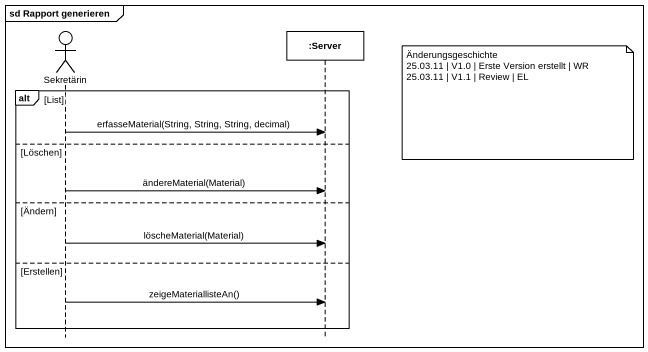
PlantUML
@startuml
mainframe sd Rapport generieren
hide footbox
actor Sekretärin
participant ":Server" as Server

alt List
  note right of Server
    Änderungsgeschichte
    25.03.11 | V1.0 | Erste Version erstellt | WR
    25.03.11 | V1.1 | Review | EL
  end note
  Sekretärin -> Server : erfasseMaterial(String, String, String, decimal)
else Löschen
  Sekretärin -> Server : ändereMaterial(Material)
else Ändern
  Sekretärin -> Server : löscheMaterial(Material)
else Erstellen
  Sekretärin -> Server : zeigeMateriallisteAn()
end
@enduml
